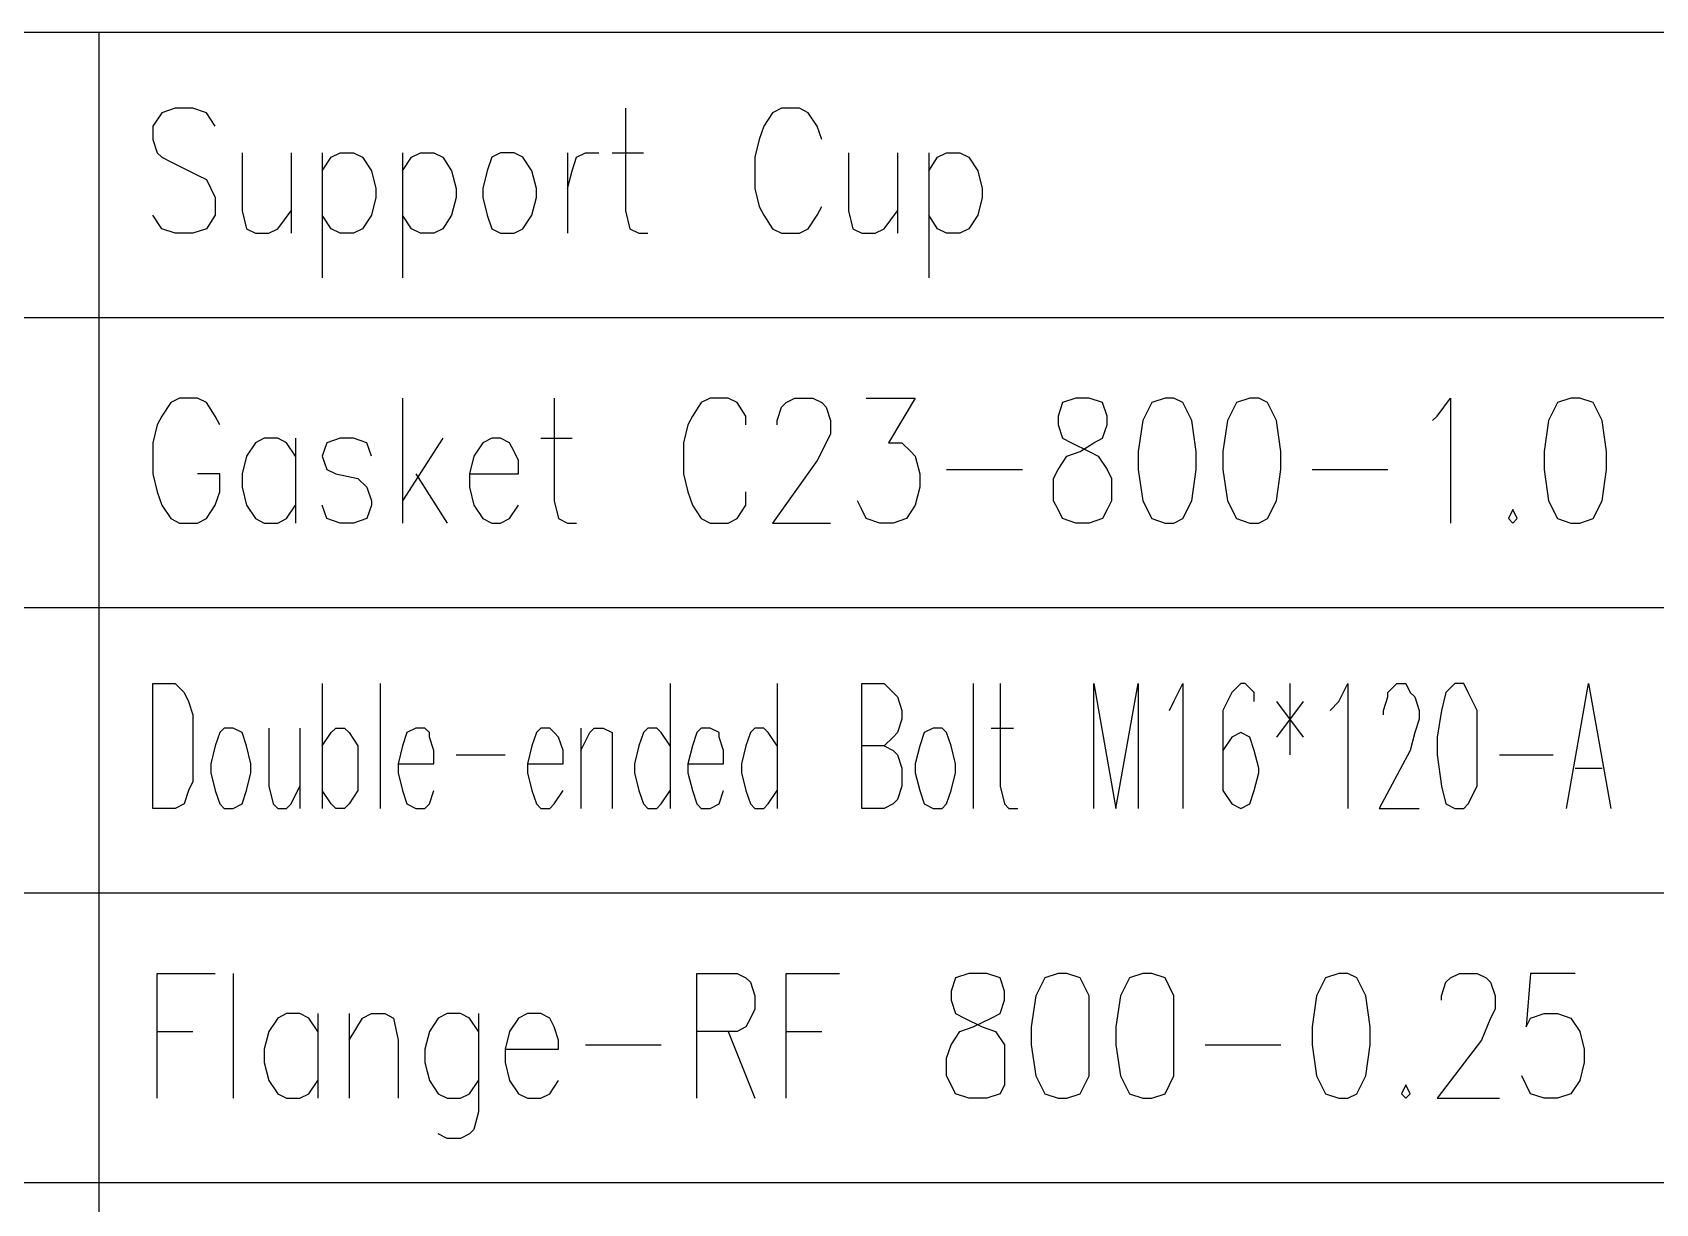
# Model space of a CAD drawing. Extents: x 13.06 to 16.25, y 9.33 to 13.85.
# Drawn here: x 15.4713 to 15.714, y 11.2416 to 11.4167 of the extents above; entities that cross this region are included whole.
import ezdxf

# ---------------------------------------------------------------- set-up
doc = ezdxf.new("R2010")
doc.units = 0
doc.header["$MEASUREMENT"] = 0
doc.linetypes.add('AUSGEZOGEN', pattern=[0])
doc.layers.get('0').update_dxf_attribs({"linetype": 'AUSGEZOGEN'})

msp = doc.modelspace()

# ---------------------------------------------------------------- linework, layer by layer
for points in [[(16.19667, 11.41667), (15.22867, 11.41667)], [(16.19667, 11.374), (16.19667, 11.41667), (16.19667, 11.41667), (15.22867, 11.41667)], [(16.19667, 11.374), (16.19667, 11.41667), (16.19667, 11.41667), (15.22867, 11.41667)], [(16.19667, 11.374), (16.19667, 11.41667), (16.19667, 11.41667), (15.22867, 11.41667)], [(16.19667, 11.374), (16.19667, 11.41667), (16.19667, 11.41667), (15.22867, 11.41667)], [(16.19667, 11.374), (16.19667, 11.41667), (16.19667, 11.41667), (15.22867, 11.41667)], [(16.19667, 11.374), (16.19667, 11.41667), (16.19667, 11.41667), (15.22867, 11.41667)], [(16.19667, 11.374), (16.19667, 11.41667), (16.19667, 11.41667), (15.22867, 11.41667)], [(16.19667, 11.374), (16.19667, 11.41667), (16.19667, 11.41667), (15.22867, 11.41667)], [(16.19667, 11.374), (16.19667, 11.41667), (16.19667, 11.41667), (15.22867, 11.41667)], [(16.19667, 11.374), (16.19667, 11.41667), (16.19667, 11.41667), (15.22867, 11.41667)], [(16.19667, 11.374), (16.19667, 11.41667), (16.19667, 11.41667), (15.22867, 11.41667)], [(16.19667, 11.374), (16.19667, 11.41667), (16.19667, 11.41667), (15.22867, 11.41667)], [(16.19667, 11.374), (16.19667, 11.41667), (16.19667, 11.41667), (15.22867, 11.41667)], [(16.19667, 11.374), (16.19667, 11.41667), (16.19667, 11.41667), (15.22867, 11.41667)], [(16.19667, 11.374), (16.19667, 11.41667), (16.19667, 11.41667), (15.22867, 11.41667)], [(16.19667, 11.374), (16.19667, 11.41667), (16.19667, 11.41667), (15.22867, 11.41667)], [(16.19667, 11.374), (16.19667, 11.41667), (16.19667, 11.41667), (15.22867, 11.41667)], [(16.19667, 11.374), (16.19667, 11.41667), (16.19667, 11.41667), (15.22867, 11.41667)], [(16.19667, 11.374), (16.19667, 11.41667), (16.19667, 11.41667), (15.22867, 11.41667)], [(16.19667, 11.374), (16.19667, 11.41667), (16.19667, 11.41667), (15.22867, 11.41667)], [(16.19667, 11.41667), (15.22867, 11.41667)], [(16.19667, 11.374), (16.19667, 11.41667), (16.19667, 11.41667), (15.22867, 11.41667)], [(16.19667, 11.374), (16.19667, 11.41667), (16.19667, 11.41667), (15.22867, 11.41667)], [(16.19667, 11.374), (16.19667, 11.41667), (16.19667, 11.41667), (15.22867, 11.41667)], [(16.19667, 11.41667), (15.22867, 11.41667)], [(16.19667, 11.374), (16.19667, 11.41667), (16.19667, 11.41667), (15.22867, 11.41667)], [(16.19667, 11.374), (16.19667, 11.41667), (16.19667, 11.41667), (15.22867, 11.41667)], [(16.19667, 11.41667), (15.22867, 11.41667)], [(16.19667, 11.374), (16.19667, 11.41667), (16.19667, 11.41667), (15.22867, 11.41667)], [(16.19667, 11.374), (16.19667, 11.41667), (16.19667, 11.41667), (15.22867, 11.41667)], [(16.19667, 11.374), (16.19667, 11.41667), (16.19667, 11.41667), (15.22867, 11.41667)], [(16.19667, 11.41667), (15.22867, 11.41667)], [(16.19667, 11.374), (16.19667, 11.41667), (16.19667, 11.41667), (15.22867, 11.41667)], [(16.19667, 11.41667), (15.22867, 11.41667)], [(16.19667, 11.41667), (15.22867, 11.41667)], [(16.19667, 11.41667), (15.22867, 11.41667)], [(16.19667, 11.41667), (15.22867, 11.41667)], [(16.19667, 11.41667), (15.22867, 11.41667)], [(16.19667, 11.41667), (15.22867, 11.41667)], [(16.19667, 11.41667), (15.22867, 11.41667)], [(16.19667, 11.41667), (15.22867, 11.41667)], [(16.19667, 11.374), (16.19667, 11.41667), (16.19667, 11.41667), (15.22867, 11.41667)], [(16.19667, 11.41667), (15.22867, 11.41667)], [(16.19667, 11.374), (16.19667, 11.41667), (16.19667, 11.41667), (15.22867, 11.41667)], [(16.19667, 11.41667), (15.22867, 11.41667)], [(16.19667, 11.374), (16.19667, 11.41667), (16.19667, 11.41667), (15.22867, 11.41667)], [(16.19667, 11.41667), (15.22867, 11.41667)], [(16.19667, 11.41667), (15.22867, 11.41667)], [(16.19667, 11.374), (16.19667, 11.41667), (16.19667, 11.41667), (15.22867, 11.41667)], [(16.19667, 11.41667), (15.22867, 11.41667)], [(16.19667, 11.41667), (15.22867, 11.41667)], [(16.19667, 11.41667), (15.22867, 11.41667)], [(16.19667, 11.41667), (15.22867, 11.41667)], [(16.19667, 11.41667), (15.22867, 11.41667)], [(16.19667, 11.374), (16.19667, 11.41667), (16.19667, 11.41667), (15.22867, 11.41667)], [(16.19667, 11.41667), (15.22867, 11.41667)], [(16.19667, 11.41667), (15.22867, 11.41667)], [(16.19667, 11.41667), (15.22867, 11.41667)], [(16.19667, 11.41667), (15.22867, 11.41667)], [(16.19667, 11.41667), (15.22867, 11.41667)], [(16.19667, 11.374), (16.19667, 11.41667), (16.19667, 11.41667), (15.22867, 11.41667)], [(16.19667, 11.374), (16.19667, 11.41667), (16.19667, 11.41667), (15.22867, 11.41667)], [(16.19667, 11.41667), (15.22867, 11.41667)], [(16.19667, 11.41667), (15.22867, 11.41667)], [(16.19667, 11.41667), (15.22867, 11.41667)], [(16.19667, 11.374), (16.19667, 11.41667), (16.19667, 11.41667), (15.22867, 11.41667)], [(16.19667, 11.374), (16.19667, 11.41667), (16.19667, 11.41667), (15.22867, 11.41667)], [(16.19667, 11.374), (16.19667, 11.41667), (16.19667, 11.41667), (15.22867, 11.41667)], [(16.19667, 11.374), (16.19667, 11.41667), (16.19667, 11.41667), (15.22867, 11.41667)], [(16.19667, 11.41667), (15.22867, 11.41667)], [(16.19667, 11.374), (16.19667, 11.41667), (16.19667, 11.41667), (15.22867, 11.41667)], [(16.19667, 11.41667), (15.22867, 11.41667)], [(16.19667, 11.41667), (15.22867, 11.41667)], [(16.19667, 11.374), (16.19667, 11.41667), (16.19667, 11.41667), (15.22867, 11.41667)], [(16.19667, 11.41667), (15.22867, 11.41667)], [(16.19667, 11.41667), (15.22867, 11.41667)], [(16.19667, 11.41667), (15.22867, 11.41667)], [(16.19667, 11.41667), (15.22867, 11.41667)], [(16.19667, 11.41667), (15.22867, 11.41667)], [(16.19667, 11.41667), (15.22867, 11.41667)], [(16.19667, 11.41667), (15.22867, 11.41667)], [(16.19667, 11.41667), (15.22867, 11.41667)], [(16.19667, 11.41667), (15.22867, 11.41667)], [(15.48133, 11.374), (15.48133, 11.41667)], [(15.48133, 11.374), (15.48133, 11.41667)], [(15.48133, 11.374), (15.48133, 11.41667)], [(15.48133, 11.374), (15.48133, 11.41667)], [(15.48133, 11.374), (15.48133, 11.41667)], [(15.48133, 11.374), (15.48133, 11.41667)], [(15.48133, 11.374), (15.48133, 11.41667)], [(15.48133, 11.374), (15.48133, 11.41667)], [(15.48133, 11.374), (15.48133, 11.41667)], [(15.48133, 11.374), (15.48133, 11.41667)], [(15.48133, 11.374), (15.48133, 11.41667)], [(15.48133, 11.374), (15.48133, 11.41667)], [(15.48133, 11.374), (15.48133, 11.41667)], [(15.48133, 11.374), (15.48133, 11.41667)], [(15.48133, 11.374), (15.48133, 11.41667)], [(15.48133, 11.374), (15.48133, 11.41667)], [(15.48133, 11.374), (15.48133, 11.41667)], [(15.48133, 11.374), (15.48133, 11.41667)], [(15.48133, 11.374), (15.48133, 11.41667)], [(15.48133, 11.374), (15.48133, 11.41667)], [(15.48133, 11.374), (15.48133, 11.41667)], [(15.48133, 11.374), (15.48133, 11.41667)], [(15.48133, 11.374), (15.48133, 11.41667)], [(15.48133, 11.374), (15.48133, 11.41667)], [(15.48133, 11.374), (15.48133, 11.41667)], [(15.48133, 11.374), (15.48133, 11.41667)], [(15.48133, 11.374), (15.48133, 11.41667)], [(15.48133, 11.374), (15.48133, 11.41667)], [(15.48133, 11.374), (15.48133, 11.41667)], [(15.48133, 11.374), (15.48133, 11.41667)], [(15.48133, 11.374), (15.48133, 11.41667)], [(15.48133, 11.374), (15.48133, 11.41667)], [(15.48133, 11.374), (15.48133, 11.41667)], [(15.48133, 11.374), (15.48133, 11.41667)], [(15.48133, 11.374), (15.48133, 11.41667)], [(15.48133, 11.374), (15.48133, 11.41667)], [(15.48133, 11.374), (15.48133, 11.41667)], [(15.48133, 11.374), (15.48133, 11.41667)], [(15.48133, 11.374), (15.48133, 11.41667)], [(15.48133, 11.374), (15.48133, 11.41667)], [(15.48133, 11.374), (15.48133, 11.41667)], [(15.48133, 11.374), (15.48133, 11.41667)], [(15.48133, 11.374), (15.48133, 11.41667)], [(15.48133, 11.374), (15.48133, 11.41667)], [(15.48133, 11.374), (15.48133, 11.41667)], [(15.48133, 11.374), (15.48133, 11.41667)], [(15.48133, 11.374), (15.48133, 11.41667)], [(15.48133, 11.374), (15.48133, 11.41667)], [(15.48133, 11.374), (15.48133, 11.41667)], [(15.48133, 11.374), (15.48133, 11.41667)], [(15.48133, 11.374), (15.48133, 11.41667)], [(15.48133, 11.374), (15.48133, 11.41667)], [(15.48133, 11.374), (15.48133, 11.41667)], [(15.48133, 11.374), (15.48133, 11.41667)], [(15.48133, 11.374), (15.48133, 11.41667)], [(15.48133, 11.374), (15.48133, 11.41667)], [(15.48133, 11.374), (15.48133, 11.41667)], [(15.48133, 11.374), (15.48133, 11.41667)], [(15.48133, 11.374), (15.48133, 11.41667)], [(15.48133, 11.374), (15.48133, 11.41667)], [(15.48133, 11.374), (15.48133, 11.41667)], [(15.48133, 11.374), (15.48133, 11.41667)], [(15.48133, 11.374), (15.48133, 11.41667)], [(15.48133, 11.374), (15.48133, 11.41667)], [(15.48133, 11.374), (15.48133, 11.41667)], [(15.48133, 11.374), (15.48133, 11.41667)], [(15.48133, 11.374), (15.48133, 11.41667)], [(15.48133, 11.374), (15.48133, 11.41667)], [(15.48133, 11.374), (15.48133, 11.41667)], [(15.48133, 11.374), (15.48133, 11.41667)], [(15.48133, 11.374), (15.48133, 11.41667)], [(15.48133, 11.374), (15.48133, 11.41667)], [(15.48133, 11.374), (15.48133, 11.41667)], [(15.48133, 11.374), (15.48133, 11.41667)], [(15.48133, 11.374), (15.48133, 11.41667)], [(15.48133, 11.374), (15.48133, 11.41667)], [(15.48133, 11.374), (15.48133, 11.41667)], [(15.48133, 11.374), (15.48133, 11.41667)], [(15.48133, 11.374), (15.48133, 11.41667)], [(15.48133, 11.374), (15.48133, 11.41667)], [(15.48133, 11.374), (15.48133, 11.41667)], [(15.48133, 11.374), (15.48133, 11.41667)], [(15.48133, 11.374), (15.48133, 11.41667)], [(15.48133, 11.374), (15.48133, 11.41667)], [(15.49867, 11.40267), (15.49733, 11.40467), (15.49733, 11.40467), (15.49533, 11.40533), (15.49533, 11.40533), (15.49267, 11.40533), (15.49267, 11.40533), (15.49067, 11.40467), (15.49067, 11.40467), (15.48933, 11.40267), (15.48933, 11.40267), (15.48933, 11.40067), (15.48933, 11.40067), (15.49, 11.39867), (15.49, 11.39867), (15.49067, 11.398), (15.49067, 11.398), (15.492, 11.39733), (15.492, 11.39733), (15.496, 11.39533), (15.496, 11.39533), (15.49733, 11.39467), (15.49733, 11.39467), (15.498, 11.39333), (15.498, 11.39333), (15.49867, 11.392), (15.49867, 11.392), (15.49867, 11.38933), (15.49867, 11.38933), (15.49733, 11.38733), (15.49733, 11.38733), (15.49533, 11.38667), (15.49533, 11.38667), (15.49267, 11.38667), (15.49267, 11.38667), (15.49067, 11.38733), (15.49067, 11.38733), (15.48933, 11.38933)], [(15.56, 11.40533), (15.56, 11.39), (15.56, 11.39), (15.56067, 11.38733), (15.56067, 11.38733), (15.562, 11.38667), (15.562, 11.38667), (15.56333, 11.38667)], [(15.58933, 11.40067), (15.58867, 11.40267), (15.58867, 11.40267), (15.58733, 11.40467), (15.58733, 11.40467), (15.586, 11.40533), (15.586, 11.40533), (15.58333, 11.40533), (15.58333, 11.40533), (15.582, 11.40467), (15.582, 11.40467), (15.58067, 11.40267), (15.58067, 11.40267), (15.58, 11.40067), (15.58, 11.40067), (15.57933, 11.398), (15.57933, 11.398), (15.57933, 11.39333), (15.57933, 11.39333), (15.58, 11.39067), (15.58, 11.39067), (15.58067, 11.38933), (15.58067, 11.38933), (15.582, 11.38733), (15.582, 11.38733), (15.58333, 11.38667), (15.58333, 11.38667), (15.586, 11.38667), (15.586, 11.38667), (15.58733, 11.38733), (15.58733, 11.38733), (15.58867, 11.38933), (15.58867, 11.38933), (15.58933, 11.39067)], [(15.50267, 11.39867), (15.50267, 11.39), (15.50267, 11.39), (15.50333, 11.38733), (15.50333, 11.38733), (15.50467, 11.38667), (15.50467, 11.38667), (15.50667, 11.38667), (15.50667, 11.38667), (15.508, 11.38733), (15.508, 11.38733), (15.51, 11.39)], [(15.51, 11.39867), (15.51, 11.38667)], [(15.51467, 11.39867), (15.51467, 11.38)], [(15.51467, 11.396), (15.516, 11.398), (15.516, 11.398), (15.51733, 11.39867), (15.51733, 11.39867), (15.51933, 11.39867), (15.51933, 11.39867), (15.52067, 11.398), (15.52067, 11.398), (15.522, 11.396), (15.522, 11.396), (15.52267, 11.39333), (15.52267, 11.39333), (15.52267, 11.392), (15.52267, 11.392), (15.522, 11.38933), (15.522, 11.38933), (15.52067, 11.38733), (15.52067, 11.38733), (15.51933, 11.38667), (15.51933, 11.38667), (15.51733, 11.38667), (15.51733, 11.38667), (15.516, 11.38733), (15.516, 11.38733), (15.51467, 11.38933)], [(15.52667, 11.39867), (15.52667, 11.38)], [(15.52667, 11.396), (15.528, 11.398), (15.528, 11.398), (15.52933, 11.39867), (15.52933, 11.39867), (15.53133, 11.39867), (15.53133, 11.39867), (15.53267, 11.398), (15.53267, 11.398), (15.534, 11.396), (15.534, 11.396), (15.53467, 11.39333), (15.53467, 11.39333), (15.53467, 11.392), (15.53467, 11.392), (15.534, 11.38933), (15.534, 11.38933), (15.53267, 11.38733), (15.53267, 11.38733), (15.53133, 11.38667), (15.53133, 11.38667), (15.52933, 11.38667), (15.52933, 11.38667), (15.528, 11.38733), (15.528, 11.38733), (15.52667, 11.38933)], [(15.54133, 11.39867), (15.54, 11.398), (15.54, 11.398), (15.53933, 11.396), (15.53933, 11.396), (15.53867, 11.39333), (15.53867, 11.39333), (15.53867, 11.392), (15.53867, 11.392), (15.53933, 11.38933), (15.53933, 11.38933), (15.54, 11.38733), (15.54, 11.38733), (15.54133, 11.38667), (15.54133, 11.38667), (15.54333, 11.38667), (15.54333, 11.38667), (15.54467, 11.38733), (15.54467, 11.38733), (15.546, 11.38933), (15.546, 11.38933), (15.54667, 11.392), (15.54667, 11.392), (15.54667, 11.39333), (15.54667, 11.39333), (15.546, 11.396), (15.546, 11.396), (15.54467, 11.398), (15.54467, 11.398), (15.54333, 11.39867), (15.54333, 11.39867), (15.54133, 11.39867), (15.54133, 11.39867)], [(15.55133, 11.39867), (15.55133, 11.38667)], [(15.55133, 11.39333), (15.552, 11.396), (15.552, 11.396), (15.55267, 11.398), (15.55267, 11.398), (15.554, 11.39867), (15.554, 11.39867), (15.556, 11.39867)], [(15.558, 11.39867), (15.56267, 11.39867)], [(15.59333, 11.39867), (15.59333, 11.39), (15.59333, 11.39), (15.594, 11.38733), (15.594, 11.38733), (15.59533, 11.38667), (15.59533, 11.38667), (15.59733, 11.38667), (15.59733, 11.38667), (15.59867, 11.38733), (15.59867, 11.38733), (15.60067, 11.39)], [(15.60067, 11.39867), (15.60067, 11.38667)], [(15.60533, 11.39867), (15.60533, 11.38)], [(15.60533, 11.396), (15.60667, 11.398), (15.60667, 11.398), (15.608, 11.39867), (15.608, 11.39867), (15.61, 11.39867), (15.61, 11.39867), (15.61133, 11.398), (15.61133, 11.398), (15.61267, 11.396), (15.61267, 11.396), (15.61333, 11.39333), (15.61333, 11.39333), (15.61333, 11.392), (15.61333, 11.392), (15.61267, 11.38933), (15.61267, 11.38933), (15.61133, 11.38733), (15.61133, 11.38733), (15.61, 11.38667), (15.61, 11.38667), (15.608, 11.38667), (15.608, 11.38667), (15.60667, 11.38733), (15.60667, 11.38733), (15.60533, 11.38933)], [(16.19667, 11.374), (15.22867, 11.374)], [(15.48133, 11.33067), (15.48133, 11.374)], [(15.49933, 11.358), (15.49867, 11.35933), (15.49867, 11.35933), (15.49733, 11.36133), (15.49733, 11.36133), (15.496, 11.362), (15.496, 11.362), (15.49333, 11.362), (15.49333, 11.362), (15.492, 11.36133), (15.492, 11.36133), (15.49067, 11.35933), (15.49067, 11.35933), (15.49, 11.358), (15.49, 11.358), (15.48933, 11.35533), (15.48933, 11.35533), (15.48933, 11.35067), (15.48933, 11.35067), (15.49, 11.348), (15.49, 11.348), (15.49067, 11.346), (15.49067, 11.346), (15.492, 11.344), (15.492, 11.344), (15.49333, 11.34333), (15.49333, 11.34333), (15.496, 11.34333), (15.496, 11.34333), (15.49733, 11.344), (15.49733, 11.344), (15.49867, 11.346), (15.49867, 11.346), (15.49933, 11.348), (15.49933, 11.348), (15.49933, 11.35067), (15.49933, 11.35067), (15.496, 11.35067)], [(15.52667, 11.362), (15.52667, 11.34333)], [(15.54933, 11.362), (15.54933, 11.34667), (15.54933, 11.34667), (15.55, 11.344), (15.55, 11.344), (15.55133, 11.34333), (15.55133, 11.34333), (15.55267, 11.34333)], [(15.578, 11.358), (15.578, 11.35933), (15.578, 11.35933), (15.57667, 11.36133), (15.57667, 11.36133), (15.57533, 11.362), (15.57533, 11.362), (15.57267, 11.362), (15.57267, 11.362), (15.57133, 11.36133), (15.57133, 11.36133), (15.57, 11.35933), (15.57, 11.35933), (15.56933, 11.358), (15.56933, 11.358), (15.56867, 11.35533), (15.56867, 11.35533), (15.56867, 11.35067), (15.56867, 11.35067), (15.56933, 11.348), (15.56933, 11.348), (15.57, 11.346), (15.57, 11.346), (15.57133, 11.344), (15.57133, 11.344), (15.57267, 11.34333), (15.57267, 11.34333), (15.57533, 11.34333), (15.57533, 11.34333), (15.57667, 11.344), (15.57667, 11.344), (15.578, 11.346), (15.578, 11.346), (15.578, 11.348)], [(15.58267, 11.358), (15.58267, 11.35867), (15.58267, 11.35867), (15.58333, 11.36067), (15.58333, 11.36067), (15.584, 11.36133), (15.584, 11.36133), (15.58533, 11.362), (15.58533, 11.362), (15.588, 11.362), (15.588, 11.362), (15.58933, 11.36133), (15.58933, 11.36133), (15.59, 11.36067), (15.59, 11.36067), (15.59067, 11.35867), (15.59067, 11.35867), (15.59067, 11.35667), (15.59067, 11.35667), (15.59, 11.35533), (15.59, 11.35533), (15.58867, 11.35267), (15.58867, 11.35267), (15.582, 11.34333), (15.582, 11.34333), (15.59067, 11.34333)], [(15.596, 11.362), (15.60333, 11.362), (15.60333, 11.362), (15.59933, 11.35533), (15.59933, 11.35533), (15.60133, 11.35533), (15.60133, 11.35533), (15.60267, 11.354), (15.60267, 11.354), (15.60333, 11.35333), (15.60333, 11.35333), (15.604, 11.35067), (15.604, 11.35067), (15.604, 11.34867), (15.604, 11.34867), (15.60333, 11.346), (15.60333, 11.346), (15.602, 11.344), (15.602, 11.344), (15.6, 11.34333), (15.6, 11.34333), (15.598, 11.34333), (15.598, 11.34333), (15.596, 11.344), (15.596, 11.344), (15.59533, 11.34533), (15.59533, 11.34533), (15.59467, 11.34667)], [(15.62733, 11.362), (15.62533, 11.36133), (15.62533, 11.36133), (15.62467, 11.35933), (15.62467, 11.35933), (15.62467, 11.358), (15.62467, 11.358), (15.62533, 11.356), (15.62533, 11.356), (15.62667, 11.35533), (15.62667, 11.35533), (15.62933, 11.354), (15.62933, 11.354), (15.63067, 11.35333), (15.63067, 11.35333), (15.632, 11.35133), (15.632, 11.35133), (15.63267, 11.35), (15.63267, 11.35), (15.63267, 11.34667), (15.63267, 11.34667), (15.632, 11.34533), (15.632, 11.34533), (15.63133, 11.344), (15.63133, 11.344), (15.62933, 11.34333), (15.62933, 11.34333), (15.62733, 11.34333), (15.62733, 11.34333), (15.62533, 11.344), (15.62533, 11.344), (15.62467, 11.34533), (15.62467, 11.34533), (15.624, 11.34667), (15.624, 11.34667), (15.624, 11.35), (15.624, 11.35), (15.62467, 11.35133), (15.62467, 11.35133), (15.626, 11.35333), (15.626, 11.35333), (15.628, 11.354), (15.628, 11.354), (15.63, 11.35533), (15.63, 11.35533), (15.63133, 11.356), (15.63133, 11.356), (15.632, 11.358), (15.632, 11.358), (15.632, 11.35933), (15.632, 11.35933), (15.63133, 11.36133), (15.63133, 11.36133), (15.62933, 11.362), (15.62933, 11.362), (15.62733, 11.362), (15.62733, 11.362)], [(15.64067, 11.362), (15.63867, 11.36133), (15.63867, 11.36133), (15.63733, 11.35867), (15.63733, 11.35867), (15.63667, 11.354), (15.63667, 11.354), (15.63667, 11.35133), (15.63667, 11.35133), (15.63733, 11.34667), (15.63733, 11.34667), (15.63867, 11.344), (15.63867, 11.344), (15.64067, 11.34333), (15.64067, 11.34333), (15.642, 11.34333), (15.642, 11.34333), (15.64333, 11.344), (15.64333, 11.344), (15.64467, 11.34667), (15.64467, 11.34667), (15.64533, 11.35133), (15.64533, 11.35133), (15.64533, 11.354), (15.64533, 11.354), (15.64467, 11.35867), (15.64467, 11.35867), (15.64333, 11.36133), (15.64333, 11.36133), (15.642, 11.362), (15.642, 11.362), (15.64067, 11.362), (15.64067, 11.362)], [(15.65333, 11.362), (15.65133, 11.36133), (15.65133, 11.36133), (15.65, 11.35867), (15.65, 11.35867), (15.64933, 11.354), (15.64933, 11.354), (15.64933, 11.35133), (15.64933, 11.35133), (15.65, 11.34667), (15.65, 11.34667), (15.65133, 11.344), (15.65133, 11.344), (15.65333, 11.34333), (15.65333, 11.34333), (15.65467, 11.34333), (15.65467, 11.34333), (15.656, 11.344), (15.656, 11.344), (15.65733, 11.34667), (15.65733, 11.34667), (15.658, 11.35133), (15.658, 11.35133), (15.658, 11.354), (15.658, 11.354), (15.65733, 11.35867), (15.65733, 11.35867), (15.656, 11.36133), (15.656, 11.36133), (15.65467, 11.362), (15.65467, 11.362), (15.65333, 11.362), (15.65333, 11.362)], [(15.68067, 11.35867), (15.68133, 11.35933), (15.68133, 11.35933), (15.68333, 11.362), (15.68333, 11.362), (15.68333, 11.34333)], [(15.70133, 11.362), (15.69933, 11.36133), (15.69933, 11.36133), (15.698, 11.35867), (15.698, 11.35867), (15.69733, 11.354), (15.69733, 11.354), (15.69733, 11.35133), (15.69733, 11.35133), (15.698, 11.34667), (15.698, 11.34667), (15.69933, 11.344), (15.69933, 11.344), (15.70133, 11.34333), (15.70133, 11.34333), (15.70267, 11.34333), (15.70267, 11.34333), (15.70467, 11.344), (15.70467, 11.344), (15.706, 11.34667), (15.706, 11.34667), (15.70667, 11.35133), (15.70667, 11.35133), (15.70667, 11.354), (15.70667, 11.354), (15.706, 11.35867), (15.706, 11.35867), (15.70467, 11.36133), (15.70467, 11.36133), (15.70267, 11.362), (15.70267, 11.362), (15.70133, 11.362), (15.70133, 11.362)], [(15.51067, 11.35333), (15.50933, 11.35533), (15.50933, 11.35533), (15.508, 11.356), (15.508, 11.356), (15.506, 11.356), (15.506, 11.356), (15.50467, 11.35533), (15.50467, 11.35533), (15.50333, 11.35333), (15.50333, 11.35333), (15.50267, 11.35067), (15.50267, 11.35067), (15.50267, 11.34867), (15.50267, 11.34867), (15.50333, 11.346), (15.50333, 11.346), (15.50467, 11.344), (15.50467, 11.344), (15.506, 11.34333), (15.506, 11.34333), (15.508, 11.34333), (15.508, 11.34333), (15.50933, 11.344), (15.50933, 11.344), (15.51067, 11.346)], [(15.51067, 11.356), (15.51067, 11.34333)], [(15.522, 11.35333), (15.52133, 11.35533), (15.52133, 11.35533), (15.51933, 11.356), (15.51933, 11.356), (15.51733, 11.356), (15.51733, 11.356), (15.51533, 11.35533), (15.51533, 11.35533), (15.51467, 11.35333), (15.51467, 11.35333), (15.51533, 11.35133), (15.51533, 11.35133), (15.51667, 11.35067), (15.51667, 11.35067), (15.52, 11.35), (15.52, 11.35), (15.52133, 11.34867), (15.52133, 11.34867), (15.522, 11.34667), (15.522, 11.34667), (15.522, 11.346), (15.522, 11.346), (15.52133, 11.344), (15.52133, 11.344), (15.51933, 11.34333), (15.51933, 11.34333), (15.51733, 11.34333), (15.51733, 11.34333), (15.51533, 11.344), (15.51533, 11.344), (15.51467, 11.346)], [(15.53267, 11.356), (15.52667, 11.34667)], [(15.53667, 11.35067), (15.544, 11.35067), (15.544, 11.35067), (15.544, 11.35267), (15.544, 11.35267), (15.54333, 11.354), (15.54333, 11.354), (15.54267, 11.35533), (15.54267, 11.35533), (15.54133, 11.356), (15.54133, 11.356), (15.54, 11.356), (15.54, 11.356), (15.53867, 11.35533), (15.53867, 11.35533), (15.53733, 11.35333), (15.53733, 11.35333), (15.53667, 11.35067), (15.53667, 11.35067), (15.53667, 11.34867), (15.53667, 11.34867), (15.53733, 11.346), (15.53733, 11.346), (15.53867, 11.344), (15.53867, 11.344), (15.54, 11.34333), (15.54, 11.34333), (15.54133, 11.34333), (15.54133, 11.34333), (15.54267, 11.344), (15.54267, 11.344), (15.544, 11.346)], [(15.54733, 11.356), (15.552, 11.356)], [(15.52867, 11.35067), (15.53333, 11.34333)], [(15.608, 11.35133), (15.61933, 11.35133)], [(15.66267, 11.35133), (15.674, 11.35133)], [(15.69267, 11.34533), (15.692, 11.344), (15.692, 11.344), (15.69267, 11.34333), (15.69267, 11.34333), (15.69333, 11.344), (15.69333, 11.344), (15.69267, 11.34533), (15.69267, 11.34533)], [(16.19667, 11.33067), (15.22867, 11.33067)], [(15.48133, 11.288), (15.48133, 11.33067)], [(15.48933, 11.30067), (15.48933, 11.31933), (15.48933, 11.31933), (15.49267, 11.31933), (15.49267, 11.31933), (15.494, 11.318), (15.494, 11.318), (15.49467, 11.31667), (15.49467, 11.31667), (15.49533, 11.31467), (15.49533, 11.31467), (15.49533, 11.30467), (15.49533, 11.30467), (15.49467, 11.30333), (15.49467, 11.30333), (15.494, 11.30133), (15.494, 11.30133), (15.49267, 11.30067), (15.49267, 11.30067), (15.48933, 11.30067), (15.48933, 11.30067)], [(15.51467, 11.31933), (15.51467, 11.30067)], [(15.52333, 11.31933), (15.52333, 11.30067)], [(15.56667, 11.31933), (15.56667, 11.30067)], [(15.58267, 11.31933), (15.58267, 11.30067)], [(15.59533, 11.30067), (15.59533, 11.31933), (15.59533, 11.31933), (15.59867, 11.31933), (15.59867, 11.31933), (15.6, 11.318), (15.6, 11.318), (15.60067, 11.31733), (15.60067, 11.31733), (15.60133, 11.31533), (15.60133, 11.31533), (15.60133, 11.314), (15.60133, 11.314), (15.60067, 11.312), (15.60067, 11.312), (15.6, 11.31133), (15.6, 11.31133), (15.59867, 11.31), (15.59867, 11.31), (15.59533, 11.31)], [(15.612, 11.31933), (15.612, 11.30067)], [(15.616, 11.31933), (15.616, 11.304), (15.616, 11.304), (15.61667, 11.30133), (15.61667, 11.30133), (15.61733, 11.30067), (15.61733, 11.30067), (15.61867, 11.30067)], [(15.63, 11.30067), (15.63, 11.31933), (15.63, 11.31933), (15.63333, 11.30067), (15.63333, 11.30067), (15.63667, 11.31933), (15.63667, 11.31933), (15.63667, 11.30067)], [(15.64133, 11.31533), (15.642, 11.31667), (15.642, 11.31667), (15.64333, 11.31933), (15.64333, 11.31933), (15.64333, 11.30067)], [(15.654, 11.31667), (15.654, 11.318), (15.654, 11.318), (15.65267, 11.31933), (15.65267, 11.31933), (15.652, 11.31933), (15.652, 11.31933), (15.65067, 11.318), (15.65067, 11.318), (15.64933, 11.31533), (15.64933, 11.31533), (15.64933, 11.30333), (15.64933, 11.30333), (15.65067, 11.30133), (15.65067, 11.30133), (15.652, 11.30067), (15.652, 11.30067), (15.65333, 11.30133), (15.65333, 11.30133), (15.654, 11.30333), (15.654, 11.30333), (15.65467, 11.306), (15.65467, 11.306), (15.65467, 11.30667), (15.65467, 11.30667), (15.654, 11.30933), (15.654, 11.30933), (15.65333, 11.31133), (15.65333, 11.31133), (15.652, 11.312), (15.652, 11.312), (15.65067, 11.31133), (15.65067, 11.31133), (15.64933, 11.30933), (15.64933, 11.30933), (15.64933, 11.30667)], [(15.65933, 11.31933), (15.65933, 11.30867)], [(15.66533, 11.31533), (15.66667, 11.31667), (15.66667, 11.31667), (15.668, 11.31933), (15.668, 11.31933), (15.668, 11.30067)], [(15.67333, 11.31467), (15.67333, 11.31533), (15.67333, 11.31533), (15.674, 11.31733), (15.674, 11.31733), (15.674, 11.318), (15.674, 11.318), (15.67533, 11.31933), (15.67533, 11.31933), (15.67667, 11.31933), (15.67667, 11.31933), (15.67733, 11.318), (15.67733, 11.318), (15.678, 11.31733), (15.678, 11.31733), (15.67867, 11.31533), (15.67867, 11.31533), (15.67867, 11.314), (15.67867, 11.314), (15.678, 11.312), (15.678, 11.312), (15.67733, 11.30933), (15.67733, 11.30933), (15.67267, 11.30067), (15.67267, 11.30067), (15.67867, 11.30067)], [(15.684, 11.31933), (15.68267, 11.318), (15.68267, 11.318), (15.682, 11.31533), (15.682, 11.31533), (15.68133, 11.31133), (15.68133, 11.31133), (15.68133, 11.30867), (15.68133, 11.30867), (15.682, 11.304), (15.682, 11.304), (15.68267, 11.30133), (15.68267, 11.30133), (15.684, 11.30067), (15.684, 11.30067), (15.68533, 11.30067), (15.68533, 11.30067), (15.686, 11.30133), (15.686, 11.30133), (15.68733, 11.304), (15.68733, 11.304), (15.68733, 11.31533), (15.68733, 11.31533), (15.686, 11.318), (15.686, 11.318), (15.68533, 11.31933), (15.68533, 11.31933), (15.684, 11.31933), (15.684, 11.31933)], [(15.70067, 11.30067), (15.704, 11.31933), (15.704, 11.31933), (15.70733, 11.30067)], [(15.65733, 11.31667), (15.66133, 11.31133)], [(15.66133, 11.31667), (15.65733, 11.31133)], [(15.5, 11.31267), (15.49933, 11.312), (15.49933, 11.312), (15.49867, 11.31), (15.49867, 11.31), (15.498, 11.30733), (15.498, 11.30733), (15.498, 11.306), (15.498, 11.306), (15.49867, 11.30333), (15.49867, 11.30333), (15.49933, 11.30133), (15.49933, 11.30133), (15.5, 11.30067), (15.5, 11.30067), (15.50133, 11.30067), (15.50133, 11.30067), (15.50267, 11.30133), (15.50267, 11.30133), (15.50333, 11.30333), (15.50333, 11.30333), (15.504, 11.306), (15.504, 11.306), (15.504, 11.30733), (15.504, 11.30733), (15.50333, 11.31), (15.50333, 11.31), (15.50267, 11.312), (15.50267, 11.312), (15.50133, 11.31267), (15.50133, 11.31267), (15.5, 11.31267), (15.5, 11.31267)], [(15.50667, 11.31267), (15.50667, 11.304), (15.50667, 11.304), (15.50733, 11.30133), (15.50733, 11.30133), (15.508, 11.30067), (15.508, 11.30067), (15.50933, 11.30067), (15.50933, 11.30067), (15.51, 11.30133), (15.51, 11.30133), (15.51133, 11.304)], [(15.51133, 11.31267), (15.51133, 11.30067)], [(15.51467, 11.31), (15.516, 11.312), (15.516, 11.312), (15.51667, 11.31267), (15.51667, 11.31267), (15.518, 11.31267), (15.518, 11.31267), (15.51867, 11.312), (15.51867, 11.312), (15.52, 11.31), (15.52, 11.31), (15.52, 11.30333), (15.52, 11.30333), (15.51867, 11.30133), (15.51867, 11.30133), (15.518, 11.30067), (15.518, 11.30067), (15.51667, 11.30067), (15.51667, 11.30067), (15.516, 11.30133), (15.516, 11.30133), (15.51467, 11.30333)], [(15.526, 11.30733), (15.53133, 11.30733), (15.53133, 11.30733), (15.53133, 11.30933), (15.53133, 11.30933), (15.53067, 11.31133), (15.53067, 11.31133), (15.53067, 11.312), (15.53067, 11.312), (15.53, 11.31267), (15.53, 11.31267), (15.52867, 11.31267), (15.52867, 11.31267), (15.52733, 11.312), (15.52733, 11.312), (15.52667, 11.31), (15.52667, 11.31), (15.526, 11.30733), (15.526, 11.30733), (15.526, 11.306), (15.526, 11.306), (15.52667, 11.30333), (15.52667, 11.30333), (15.52733, 11.30133), (15.52733, 11.30133), (15.52867, 11.30067), (15.52867, 11.30067), (15.53, 11.30067), (15.53, 11.30067), (15.53067, 11.30133), (15.53067, 11.30133), (15.53133, 11.30333)], [(15.54533, 11.30733), (15.55067, 11.30733), (15.55067, 11.30733), (15.55067, 11.30933), (15.55067, 11.30933), (15.55, 11.31133), (15.55, 11.31133), (15.54933, 11.312), (15.54933, 11.312), (15.54867, 11.31267), (15.54867, 11.31267), (15.54733, 11.31267), (15.54733, 11.31267), (15.54667, 11.312), (15.54667, 11.312), (15.546, 11.31), (15.546, 11.31), (15.54533, 11.30733), (15.54533, 11.30733), (15.54533, 11.306), (15.54533, 11.306), (15.546, 11.30333), (15.546, 11.30333), (15.54667, 11.30133), (15.54667, 11.30133), (15.54733, 11.30067), (15.54733, 11.30067), (15.54867, 11.30067), (15.54867, 11.30067), (15.54933, 11.30133), (15.54933, 11.30133), (15.55067, 11.30333)], [(15.55333, 11.31267), (15.55333, 11.30067)], [(15.55333, 11.30933), (15.55467, 11.312), (15.55467, 11.312), (15.55533, 11.31267), (15.55533, 11.31267), (15.55667, 11.31267), (15.55667, 11.31267), (15.558, 11.312), (15.558, 11.312), (15.558, 11.30067)], [(15.56667, 11.31), (15.56533, 11.312), (15.56533, 11.312), (15.56467, 11.31267), (15.56467, 11.31267), (15.56333, 11.31267), (15.56333, 11.31267), (15.56267, 11.312), (15.56267, 11.312), (15.562, 11.31), (15.562, 11.31), (15.56133, 11.30733), (15.56133, 11.30733), (15.56133, 11.306), (15.56133, 11.306), (15.562, 11.30333), (15.562, 11.30333), (15.56267, 11.30133), (15.56267, 11.30133), (15.56333, 11.30067), (15.56333, 11.30067), (15.56467, 11.30067), (15.56467, 11.30067), (15.56533, 11.30133), (15.56533, 11.30133), (15.56667, 11.30333)], [(15.56933, 11.30733), (15.57467, 11.30733), (15.57467, 11.30733), (15.57467, 11.30933), (15.57467, 11.30933), (15.574, 11.31133), (15.574, 11.31133), (15.574, 11.312), (15.574, 11.312), (15.57267, 11.31267), (15.57267, 11.31267), (15.57133, 11.31267), (15.57133, 11.31267), (15.57067, 11.312), (15.57067, 11.312), (15.57, 11.31), (15.57, 11.31), (15.56933, 11.30733), (15.56933, 11.30733), (15.56933, 11.306), (15.56933, 11.306), (15.57, 11.30333), (15.57, 11.30333), (15.57067, 11.30133), (15.57067, 11.30133), (15.57133, 11.30067), (15.57133, 11.30067), (15.57267, 11.30067), (15.57267, 11.30067), (15.574, 11.30133), (15.574, 11.30133), (15.57467, 11.30333)], [(15.58267, 11.31), (15.58133, 11.312), (15.58133, 11.312), (15.58067, 11.31267), (15.58067, 11.31267), (15.57933, 11.31267), (15.57933, 11.31267), (15.57867, 11.312), (15.57867, 11.312), (15.578, 11.31), (15.578, 11.31), (15.57733, 11.30733), (15.57733, 11.30733), (15.57733, 11.306), (15.57733, 11.306), (15.578, 11.30333), (15.578, 11.30333), (15.57867, 11.30133), (15.57867, 11.30133), (15.57933, 11.30067), (15.57933, 11.30067), (15.58067, 11.30067), (15.58067, 11.30067), (15.58133, 11.30133), (15.58133, 11.30133), (15.58267, 11.30333)], [(15.606, 11.31267), (15.60467, 11.312), (15.60467, 11.312), (15.604, 11.31), (15.604, 11.31), (15.60333, 11.30733), (15.60333, 11.30733), (15.60333, 11.306), (15.60333, 11.306), (15.604, 11.30333), (15.604, 11.30333), (15.60467, 11.30133), (15.60467, 11.30133), (15.606, 11.30067), (15.606, 11.30067), (15.60733, 11.30067), (15.60733, 11.30067), (15.608, 11.30133), (15.608, 11.30133), (15.60867, 11.30333), (15.60867, 11.30333), (15.60933, 11.306), (15.60933, 11.306), (15.60933, 11.30733), (15.60933, 11.30733), (15.60867, 11.31), (15.60867, 11.31), (15.608, 11.312), (15.608, 11.312), (15.60733, 11.31267), (15.60733, 11.31267), (15.606, 11.31267), (15.606, 11.31267)], [(15.61467, 11.31267), (15.618, 11.31267)], [(15.53467, 11.30867), (15.542, 11.30867)], [(15.59867, 11.31), (15.6, 11.30933), (15.6, 11.30933), (15.60067, 11.30867), (15.60067, 11.30867), (15.60133, 11.30667), (15.60133, 11.30667), (15.60133, 11.304), (15.60133, 11.304), (15.60067, 11.302), (15.60067, 11.302), (15.6, 11.30133), (15.6, 11.30133), (15.59867, 11.30067), (15.59867, 11.30067), (15.59533, 11.30067)], [(15.69067, 11.30867), (15.69867, 11.30867)], [(15.702, 11.30667), (15.706, 11.30667)], [(16.19667, 11.288), (15.22867, 11.288)], [(16.19667, 11.288), (15.22867, 11.288)], [(15.48133, 11.24467), (15.48133, 11.288)], [(15.48133, 11.24467), (15.48133, 11.288)], [(15.49, 11.25733), (15.49, 11.276), (15.49, 11.276), (15.49867, 11.276)], [(15.50133, 11.276), (15.50133, 11.25733)], [(15.57067, 11.25733), (15.57067, 11.276), (15.57067, 11.276), (15.57667, 11.276), (15.57667, 11.276), (15.578, 11.27533), (15.578, 11.27533), (15.57867, 11.27467), (15.57867, 11.27467), (15.57933, 11.27267), (15.57933, 11.27267), (15.57933, 11.27067), (15.57933, 11.27067), (15.57867, 11.26933), (15.57867, 11.26933), (15.578, 11.268), (15.578, 11.268), (15.57667, 11.26733), (15.57667, 11.26733), (15.57067, 11.26733)], [(15.584, 11.25733), (15.584, 11.276), (15.584, 11.276), (15.592, 11.276)], [(15.61133, 11.276), (15.60933, 11.27533), (15.60933, 11.27533), (15.60867, 11.27333), (15.60867, 11.27333), (15.60867, 11.272), (15.60867, 11.272), (15.60933, 11.27), (15.60933, 11.27), (15.61067, 11.26933), (15.61067, 11.26933), (15.61333, 11.268), (15.61333, 11.268), (15.61533, 11.26733), (15.61533, 11.26733), (15.61667, 11.26533), (15.61667, 11.26533), (15.61667, 11.25933), (15.61667, 11.25933), (15.616, 11.258), (15.616, 11.258), (15.614, 11.25733), (15.614, 11.25733), (15.61133, 11.25733), (15.61133, 11.25733), (15.60933, 11.258), (15.60933, 11.258), (15.60867, 11.25933), (15.60867, 11.25933), (15.608, 11.26067), (15.608, 11.26067), (15.608, 11.26333), (15.608, 11.26333), (15.60867, 11.26533), (15.60867, 11.26533), (15.61, 11.26733), (15.61, 11.26733), (15.612, 11.268), (15.612, 11.268), (15.61467, 11.26933), (15.61467, 11.26933), (15.616, 11.27), (15.616, 11.27), (15.61667, 11.272), (15.61667, 11.272), (15.61667, 11.27333), (15.61667, 11.27333), (15.616, 11.27533), (15.616, 11.27533), (15.614, 11.276), (15.614, 11.276), (15.61133, 11.276), (15.61133, 11.276)], [(15.62467, 11.276), (15.62267, 11.27533), (15.62267, 11.27533), (15.62133, 11.27267), (15.62133, 11.27267), (15.62067, 11.268), (15.62067, 11.268), (15.62067, 11.26533), (15.62067, 11.26533), (15.62133, 11.26067), (15.62133, 11.26067), (15.62267, 11.258), (15.62267, 11.258), (15.62467, 11.25733), (15.62467, 11.25733), (15.626, 11.25733), (15.626, 11.25733), (15.628, 11.258), (15.628, 11.258), (15.62933, 11.26067), (15.62933, 11.26067), (15.62933, 11.27267), (15.62933, 11.27267), (15.628, 11.27533), (15.628, 11.27533), (15.626, 11.276), (15.626, 11.276), (15.62467, 11.276), (15.62467, 11.276)], [(15.63733, 11.276), (15.63533, 11.27533), (15.63533, 11.27533), (15.634, 11.27267), (15.634, 11.27267), (15.63333, 11.268), (15.63333, 11.268), (15.63333, 11.26533), (15.63333, 11.26533), (15.634, 11.26067), (15.634, 11.26067), (15.63533, 11.258), (15.63533, 11.258), (15.63733, 11.25733), (15.63733, 11.25733), (15.63867, 11.25733), (15.63867, 11.25733), (15.64067, 11.258), (15.64067, 11.258), (15.642, 11.26067), (15.642, 11.26067), (15.642, 11.27267), (15.642, 11.27267), (15.64067, 11.27533), (15.64067, 11.27533), (15.63867, 11.276), (15.63867, 11.276), (15.63733, 11.276), (15.63733, 11.276)], [(15.66667, 11.276), (15.66467, 11.27533), (15.66467, 11.27533), (15.66333, 11.27267), (15.66333, 11.27267), (15.66267, 11.268), (15.66267, 11.268), (15.66267, 11.26533), (15.66267, 11.26533), (15.66333, 11.26067), (15.66333, 11.26067), (15.66467, 11.258), (15.66467, 11.258), (15.66667, 11.25733), (15.66667, 11.25733), (15.668, 11.25733), (15.668, 11.25733), (15.66933, 11.258), (15.66933, 11.258), (15.67067, 11.26067), (15.67067, 11.26067), (15.67133, 11.26533), (15.67133, 11.26533), (15.67133, 11.268), (15.67133, 11.268), (15.67067, 11.27267), (15.67067, 11.27267), (15.66933, 11.27533), (15.66933, 11.27533), (15.668, 11.276), (15.668, 11.276), (15.66667, 11.276), (15.66667, 11.276)], [(15.682, 11.272), (15.682, 11.27267), (15.682, 11.27267), (15.68267, 11.27467), (15.68267, 11.27467), (15.68333, 11.27533), (15.68333, 11.27533), (15.68467, 11.276), (15.68467, 11.276), (15.68733, 11.276), (15.68733, 11.276), (15.68867, 11.27533), (15.68867, 11.27533), (15.68933, 11.27467), (15.68933, 11.27467), (15.69, 11.27267), (15.69, 11.27267), (15.69, 11.27067), (15.69, 11.27067), (15.68933, 11.26933), (15.68933, 11.26933), (15.688, 11.266), (15.688, 11.266), (15.68133, 11.25733), (15.68133, 11.25733), (15.69067, 11.25733)], [(15.702, 11.276), (15.69533, 11.276), (15.69533, 11.276), (15.69467, 11.268), (15.69467, 11.268), (15.69533, 11.26933), (15.69533, 11.26933), (15.69733, 11.27), (15.69733, 11.27), (15.69933, 11.27), (15.69933, 11.27), (15.70133, 11.26933), (15.70133, 11.26933), (15.70267, 11.26733), (15.70267, 11.26733), (15.70333, 11.26467), (15.70333, 11.26467), (15.70333, 11.26267), (15.70333, 11.26267), (15.70267, 11.26), (15.70267, 11.26), (15.70133, 11.258), (15.70133, 11.258), (15.69933, 11.25733), (15.69933, 11.25733), (15.69733, 11.25733), (15.69733, 11.25733), (15.69533, 11.258), (15.69533, 11.258), (15.69467, 11.25933), (15.69467, 11.25933), (15.694, 11.26067)], [(15.514, 11.26733), (15.51267, 11.26933), (15.51267, 11.26933), (15.51133, 11.27), (15.51133, 11.27), (15.50933, 11.27), (15.50933, 11.27), (15.508, 11.26933), (15.508, 11.26933), (15.50667, 11.26733), (15.50667, 11.26733), (15.506, 11.26467), (15.506, 11.26467), (15.506, 11.26267), (15.506, 11.26267), (15.50667, 11.26), (15.50667, 11.26), (15.508, 11.258), (15.508, 11.258), (15.50933, 11.25733), (15.50933, 11.25733), (15.51133, 11.25733), (15.51133, 11.25733), (15.51267, 11.258), (15.51267, 11.258), (15.514, 11.26)], [(15.514, 11.27), (15.514, 11.25733)], [(15.51867, 11.27), (15.51867, 11.25733)], [(15.51867, 11.266), (15.52067, 11.26933), (15.52067, 11.26933), (15.522, 11.27), (15.522, 11.27), (15.524, 11.27), (15.524, 11.27), (15.52533, 11.26933), (15.52533, 11.26933), (15.526, 11.266), (15.526, 11.266), (15.526, 11.25733)], [(15.538, 11.26733), (15.53667, 11.26933), (15.53667, 11.26933), (15.53533, 11.27), (15.53533, 11.27), (15.53333, 11.27), (15.53333, 11.27), (15.532, 11.26933), (15.532, 11.26933), (15.53067, 11.26733), (15.53067, 11.26733), (15.53, 11.26467), (15.53, 11.26467), (15.53, 11.26267), (15.53, 11.26267), (15.53067, 11.26), (15.53067, 11.26), (15.532, 11.258), (15.532, 11.258), (15.53333, 11.25733), (15.53333, 11.25733), (15.53533, 11.25733), (15.53533, 11.25733), (15.53667, 11.258), (15.53667, 11.258), (15.538, 11.26)], [(15.538, 11.27), (15.538, 11.25533), (15.538, 11.25533), (15.53733, 11.25267), (15.53733, 11.25267), (15.53667, 11.252), (15.53667, 11.252), (15.53533, 11.25133), (15.53533, 11.25133), (15.53333, 11.25133), (15.53333, 11.25133), (15.532, 11.252)], [(15.542, 11.26467), (15.55, 11.26467), (15.55, 11.26467), (15.55, 11.266), (15.55, 11.266), (15.54933, 11.268), (15.54933, 11.268), (15.54867, 11.26933), (15.54867, 11.26933), (15.54733, 11.27), (15.54733, 11.27), (15.54533, 11.27), (15.54533, 11.27), (15.544, 11.26933), (15.544, 11.26933), (15.54267, 11.26733), (15.54267, 11.26733), (15.542, 11.26467), (15.542, 11.26467), (15.542, 11.26267), (15.542, 11.26267), (15.54267, 11.26), (15.54267, 11.26), (15.544, 11.258), (15.544, 11.258), (15.54533, 11.25733), (15.54533, 11.25733), (15.54733, 11.25733), (15.54733, 11.25733), (15.54867, 11.258), (15.54867, 11.258), (15.55, 11.26)], [(15.49, 11.26733), (15.49533, 11.26733)], [(15.57533, 11.26733), (15.57933, 11.25733)], [(15.584, 11.26733), (15.58933, 11.26733)], [(15.554, 11.26533), (15.56533, 11.26533)], [(15.64667, 11.26533), (15.658, 11.26533)], [(15.67667, 11.25933), (15.676, 11.258), (15.676, 11.258), (15.67667, 11.25733), (15.67667, 11.25733), (15.67733, 11.258), (15.67733, 11.258), (15.67667, 11.25933), (15.67667, 11.25933)], [(16.19667, 11.24467), (15.22867, 11.24467)], [(15.48133, 11.202), (15.48133, 11.24467)]]:
    msp.add_lwpolyline(points)

doc.saveas('drawing.dxf')
